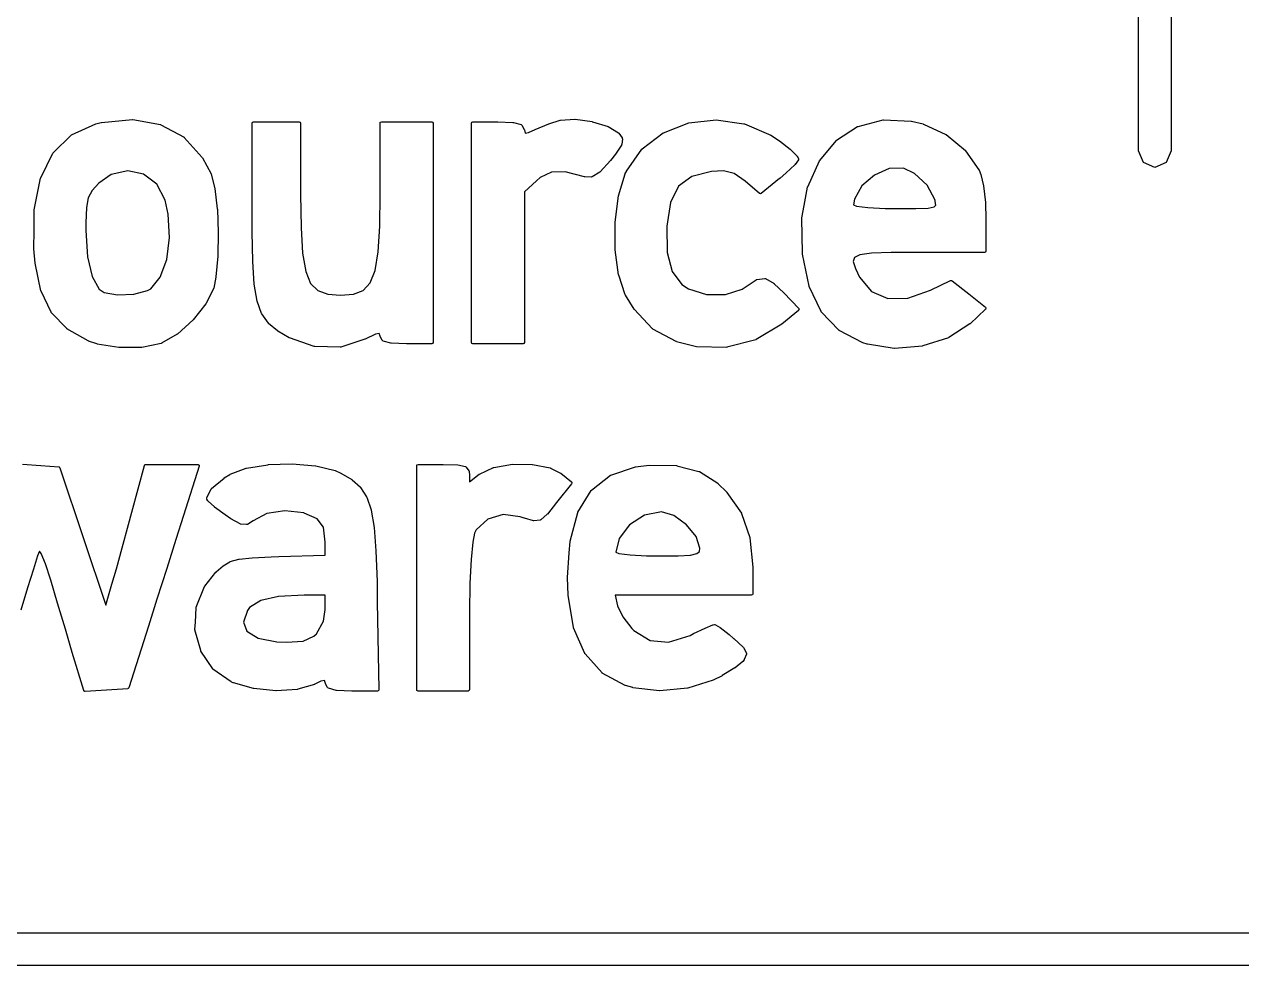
# Model space of a CAD drawing. Extents: x 10 to 287, y -200 to -10.
# Drawn here: x 117.835 to 122.287, y -66.26 to -62.817 of the extents above; entities that cross this region are included whole.
import ezdxf

# ---------------------------------------------------------------- set-up
doc = ezdxf.new("R2010")
doc.units = 0
doc.layers.add('BLACK', color=7, linetype='CONTINUOUS')

msp = doc.modelspace()

# ---------------------------------------------------------------- linework, layer by layer
at = {"layer": 'BLACK', "linetype": 'CONTINUOUS'}
for p, q in [((121.91, -63.28), (121.91, -58.08)), ((122.03, -58.08), (122.03, -63.28)), ((118.008, -63.2204), (118.097, -63.1809)), ((118.097, -63.1806), (118.116, -63.176)), ((118.097, -63.1809), (118.097, -63.1806)), ((118.097, -63.1809), (118.097, -63.1809)), ((118.116, -63.176), (118.117, -63.1761)), ((118.117, -63.1759), (118.231, -63.1651)), ((118.117, -63.1761), (118.117, -63.1759)), ((118.231, -63.1651), (118.231, -63.1653)), ((118.231, -63.1653), (118.232, -63.1652)), ((118.232, -63.1652), (118.333, -63.1834)), ((118.668, -63.1784), (118.669, -63.1749)), ((118.668, -63.492), (118.668, -63.1784)), ((118.669, -63.1749), (118.673, -63.1734)), ((118.673, -63.1734), (118.84, -63.1734)), ((118.84, -63.1734), (118.844, -63.1749)), ((118.844, -63.1749), (118.845, -63.1784)), ((118.845, -63.1784), (118.845, -63.4385)), ((119.136, -63.1784), (119.137, -63.1749)), ((119.136, -63.4385), (119.136, -63.1784)), ((119.137, -63.1749), (119.141, -63.1734)), ((119.141, -63.1734), (119.325, -63.1734)), ((119.325, -63.1734), (119.328, -63.1749)), ((119.328, -63.1749), (119.33, -63.1784)), ((119.33, -63.1784), (119.33, -63.9805)), ((119.47, -63.1784), (119.472, -63.1749)), ((119.47, -63.9805), (119.47, -63.1784)), ((119.472, -63.1749), (119.475, -63.1734)), ((119.475, -63.1734), (119.567, -63.1734)), ((119.567, -63.1734), (119.567, -63.1735)), ((119.567, -63.1735), (119.567, -63.1734)), ((119.567, -63.1734), (119.622, -63.1756)), ((119.622, -63.1756), (119.623, -63.1759)), ((119.623, -63.1759), (119.624, -63.1758)), ((119.624, -63.1758), (119.652, -63.1835)), ((119.703, -63.2017), (119.753, -63.1804)), ((119.753, -63.1804), (119.754, -63.1804)), ((119.754, -63.1802), (119.795, -63.1674)), ((119.754, -63.1804), (119.754, -63.1802)), ((119.795, -63.1675), (119.796, -63.1672)), ((119.795, -63.1674), (119.795, -63.1675)), ((119.796, -63.1672), (119.849, -63.1639)), ((119.849, -63.1639), (119.849, -63.1641)), ((119.849, -63.1641), (119.85, -63.164)), ((119.85, -63.164), (119.912, -63.1727)), ((119.912, -63.1727), (119.912, -63.1729)), ((119.912, -63.1729), (119.913, -63.1729)), ((119.913, -63.1729), (119.97, -63.1904)), ((120.173, -63.2131), (120.265, -63.1776)), ((120.265, -63.1776), (120.266, -63.1773)), ((120.265, -63.1776), (120.265, -63.1776)), ((120.266, -63.1773), (120.365, -63.1661)), ((120.365, -63.1661), (120.366, -63.1663)), ((120.366, -63.1663), (120.366, -63.1661)), ((120.366, -63.1661), (120.467, -63.1805)), ((120.467, -63.1805), (120.468, -63.1808)), ((120.468, -63.1808), (120.469, -63.1808)), ((120.469, -63.1808), (120.565, -63.2219)), ((120.885, -63.1901), (120.976, -63.166)), ((120.976, -63.1661), (120.977, -63.1658)), ((120.976, -63.166), (120.976, -63.1661)), ((120.977, -63.1658), (121.079, -63.1706)), ((121.079, -63.1706), (121.079, -63.1708)), ((121.079, -63.1708), (121.08, -63.1707)), ((121.08, -63.1707), (121.123, -63.1811)), ((117.94, -63.2864), (118.007, -63.2214)), ((118.007, -63.2214), (118.008, -63.2211)), ((118.008, -63.2211), (118.008, -63.2204)), ((118.333, -63.1834), (118.333, -63.1838)), ((118.333, -63.1838), (118.334, -63.1839)), ((118.334, -63.1839), (118.419, -63.2299)), ((119.652, -63.1835), (119.652, -63.1836)), ((119.652, -63.1836), (119.652, -63.1836)), ((119.652, -63.1836), (119.654, -63.1847)), ((119.654, -63.1847), (119.655, -63.1859)), ((119.655, -63.1859), (119.655, -63.1859)), ((119.655, -63.1859), (119.655, -63.186)), ((119.655, -63.186), (119.663, -63.2011)), ((119.663, -63.2011), (119.663, -63.2023)), ((119.663, -63.2023), (119.664, -63.2027)), ((119.664, -63.2027), (119.667, -63.2143)), ((119.667, -63.2143), (119.679, -63.2128)), ((119.679, -63.2128), (119.703, -63.2017)), ((119.703, -63.2017), (119.703, -63.2017)), ((119.703, -63.2017), (119.703, -63.2017)), ((119.97, -63.1904), (119.971, -63.1908)), ((119.971, -63.1908), (119.971, -63.1909)), ((119.971, -63.1909), (120.008, -63.2131)), ((120.008, -63.2131), (120.009, -63.214)), ((120.009, -63.214), (120.01, -63.2146)), ((120.01, -63.2146), (120.022, -63.2321)), ((120.095, -63.2724), (120.172, -63.2138)), ((120.172, -63.2138), (120.173, -63.2136)), ((120.173, -63.2136), (120.173, -63.2131)), ((120.565, -63.2219), (120.566, -63.2223)), ((120.566, -63.2223), (120.566, -63.2224)), ((120.566, -63.2224), (120.597, -63.2424)), ((120.806, -63.2409), (120.883, -63.1907)), ((120.883, -63.1907), (120.884, -63.1906)), ((120.884, -63.1906), (120.885, -63.1901)), ((121.123, -63.1811), (121.123, -63.1814)), ((121.123, -63.1814), (121.124, -63.1814)), ((121.124, -63.1814), (121.206, -63.2195)), ((121.206, -63.2195), (121.206, -63.22)), ((121.206, -63.22), (121.207, -63.2202)), ((121.207, -63.2202), (121.277, -63.2783)), ((118.419, -63.2299), (118.419, -63.2306)), ((118.419, -63.2306), (118.42, -63.231)), ((118.42, -63.231), (118.486, -63.3036)), ((120.019, -63.2585), (119.997, -63.2912)), ((120.02, -63.2565), (120.019, -63.2574)), ((120.019, -63.2574), (120.019, -63.2585)), ((120.023, -63.2357), (120.02, -63.2565)), ((120.022, -63.2321), (120.022, -63.2339)), ((120.022, -63.2339), (120.023, -63.2357)), ((120.597, -63.2424), (120.597, -63.2426)), ((120.597, -63.2426), (120.597, -63.2426)), ((120.597, -63.2426), (120.636, -63.2734)), ((120.744, -63.3155), (120.805, -63.2419)), ((120.805, -63.2419), (120.806, -63.2415)), ((120.806, -63.2415), (120.806, -63.2409)), ((117.895, -63.3781), (117.939, -63.2877)), ((117.939, -63.2877), (117.94, -63.2872)), ((117.94, -63.2872), (117.94, -63.2864)), ((118.486, -63.3036), (118.486, -63.3043)), ((118.486, -63.3043), (118.487, -63.3047)), ((118.487, -63.3047), (118.518, -63.3638)), ((119.997, -63.2915), (119.979, -63.3147)), ((119.997, -63.2912), (119.997, -63.2913)), ((119.997, -63.2913), (119.997, -63.2915)), ((120.037, -63.3541), (120.094, -63.2735)), ((120.094, -63.2735), (120.095, -63.2731)), ((120.095, -63.2731), (120.095, -63.2724)), ((120.636, -63.2734), (120.636, -63.2737)), ((120.636, -63.2737), (120.636, -63.2738)), ((120.636, -63.2738), (120.661, -63.298)), ((120.666, -63.3122), (120.654, -63.3297)), ((120.661, -63.298), (120.661, -63.2987)), ((120.661, -63.2987), (120.662, -63.2992)), ((120.662, -63.2992), (120.666, -63.307)), ((120.666, -63.307), (120.666, -63.3078)), ((120.666, -63.3078), (120.666, -63.3085)), ((120.666, -63.3085), (120.666, -63.3097)), ((120.666, -63.3097), (120.666, -63.3108)), ((120.666, -63.3108), (120.666, -63.3115)), ((120.666, -63.3115), (120.666, -63.3122)), ((121.277, -63.2783), (121.277, -63.2789)), ((121.277, -63.2789), (121.278, -63.2793)), ((121.278, -63.2793), (121.326, -63.349)), ((121.928, -63.3224), (121.91, -63.28)), ((122.03, -63.28), (122.012, -63.3224)), ((118.213, -63.3523), (118.153, -63.3655)), ((118.271, -63.3648), (118.213, -63.3523)), ((119.763, -63.3575), (119.722, -63.3773)), ((119.813, -63.3567), (119.763, -63.3575)), ((119.884, -63.3747), (119.813, -63.3567)), ((119.94, -63.3576), (119.912, -63.3752)), ((119.941, -63.3567), (119.94, -63.3571)), ((119.94, -63.3571), (119.94, -63.3576)), ((119.979, -63.3149), (119.941, -63.3567)), ((119.979, -63.3147), (119.979, -63.3147)), ((119.979, -63.3147), (119.979, -63.3149)), ((120.033, -63.363), (120.037, -63.3548)), ((120.037, -63.3545), (120.037, -63.3541)), ((120.037, -63.3548), (120.037, -63.3545)), ((120.348, -63.3552), (120.277, -63.373)), ((120.392, -63.3529), (120.348, -63.3552)), ((120.431, -63.3624), (120.392, -63.3529)), ((120.653, -63.3305), (120.622, -63.3602)), ((120.654, -63.3297), (120.653, -63.33)), ((120.653, -63.33), (120.653, -63.3305)), ((120.701, -63.4111), (120.743, -63.3167)), ((120.743, -63.3167), (120.744, -63.3162)), ((120.744, -63.3162), (120.744, -63.3155)), ((120.998, -63.3443), (120.944, -63.3681)), ((121.051, -63.3431), (120.998, -63.3443)), ((121.091, -63.362), (121.051, -63.3431)), ((121.326, -63.349), (121.327, -63.3495)), ((121.327, -63.3495), (121.327, -63.3499)), ((121.327, -63.3499), (121.334, -63.3655)), ((121.97, -63.34), (121.928, -63.3224)), ((122.012, -63.3224), (121.97, -63.34)), ((117.871, -63.495), (117.894, -63.3793)), ((117.894, -63.3793), (117.895, -63.3787)), ((117.895, -63.3787), (117.895, -63.3781)), ((118.107, -63.3981), (118.083, -63.4249)), ((118.153, -63.3655), (118.107, -63.3981)), ((118.319, -63.4013), (118.271, -63.3648)), ((118.35, -63.4601), (118.319, -63.4013)), ((118.518, -63.3638), (118.518, -63.3644)), ((118.518, -63.3644), (118.518, -63.3649)), ((118.518, -63.3649), (118.532, -63.4171)), ((119.708, -63.3889), (119.664, -63.4297)), ((119.722, -63.3773), (119.708, -63.3889)), ((119.885, -63.3748), (119.884, -63.3746)), ((119.884, -63.3746), (119.884, -63.3747)), ((119.909, -63.376), (119.885, -63.3748)), ((119.91, -63.3755), (119.909, -63.376)), ((119.912, -63.3752), (119.91, -63.3755)), ((120.008, -63.4438), (120.033, -63.3637)), ((120.033, -63.3634), (120.033, -63.363)), ((120.033, -63.3637), (120.033, -63.3634)), ((120.277, -63.373), (120.228, -63.4092)), ((120.471, -63.3906), (120.431, -63.3624)), ((120.524, -63.4352), (120.471, -63.3906)), ((120.597, -63.3812), (120.53, -63.4352)), ((120.598, -63.3811), (120.597, -63.3811)), ((120.597, -63.3811), (120.597, -63.3812)), ((120.622, -63.3604), (120.598, -63.3811)), ((120.622, -63.3602), (120.622, -63.3602)), ((120.622, -63.3602), (120.622, -63.3604)), ((120.944, -63.3681), (120.898, -63.4078)), ((121.137, -63.4057), (121.091, -63.362)), ((121.334, -63.3655), (121.334, -63.366)), ((121.334, -63.366), (121.334, -63.3664)), ((121.334, -63.3664), (121.343, -63.4074)), ((118.083, -63.4249), (118.069, -63.451)), ((118.532, -63.4171), (118.532, -63.4174)), ((118.532, -63.4174), (118.532, -63.4177)), ((118.532, -63.4177), (118.54, -63.4921)), ((118.845, -63.4385), (118.847, -63.5609)), ((119.135, -63.5554), (119.136, -63.4385)), ((119.664, -63.4297), (119.664, -63.9805)), ((119.996, -63.5403), (120.008, -63.4446)), ((120.008, -63.4442), (120.008, -63.4438)), ((120.008, -63.4446), (120.008, -63.4442)), ((120.228, -63.4092), (120.199, -63.4681)), ((120.525, -63.4356), (120.524, -63.4352)), ((120.527, -63.4363), (120.525, -63.4356)), ((120.529, -63.4356), (120.527, -63.4363)), ((120.527, -63.4363), (120.527, -63.4362)), ((120.527, -63.4362), (120.527, -63.4363)), ((120.53, -63.4352), (120.529, -63.4356)), ((120.687, -63.4791), (120.7, -63.4122)), ((120.7, -63.4117), (120.701, -63.4111)), ((120.7, -63.4122), (120.7, -63.4117)), ((120.898, -63.4078), (120.871, -63.4558)), ((121.166, -63.4602), (121.137, -63.4057)), ((121.343, -63.4074), (121.343, -63.4077)), ((121.343, -63.4077), (121.343, -63.408)), ((121.343, -63.408), (121.35, -63.4686)), ((118.062, -63.4867), (118.06, -63.5429)), ((118.069, -63.451), (118.062, -63.4867)), ((118.361, -63.5112), (118.35, -63.4601)), ((118.54, -63.4921), (118.54, -63.4923)), ((118.54, -63.4923), (118.541, -63.4925)), ((118.541, -63.4925), (118.544, -63.5782)), ((118.668, -63.5757), (118.668, -63.492)), ((118.668, -63.492), (118.668, -63.492)), ((118.668, -63.492), (118.668, -63.492)), ((120.199, -63.4681), (120.185, -63.5545)), ((120.679, -63.5247), (120.687, -63.4791)), ((120.871, -63.4558), (120.868, -63.477)), ((120.868, -63.477), (120.879, -63.4821)), ((120.879, -63.4821), (120.92, -63.4874)), ((120.92, -63.4874), (120.983, -63.4905)), ((120.983, -63.4905), (121.022, -63.4909)), ((121.022, -63.4909), (121.096, -63.4906)), ((121.096, -63.4906), (121.141, -63.4888)), ((121.141, -63.4888), (121.163, -63.4843)), ((121.163, -63.4843), (121.169, -63.478)), ((121.167, -63.4653), (121.166, -63.4602)), ((121.169, -63.478), (121.167, -63.4653)), ((121.35, -63.4686), (121.349, -63.4688)), ((121.349, -63.4688), (121.35, -63.469)), ((121.35, -63.469), (121.352, -63.5303)), ((117.871, -63.4955), (117.871, -63.495)), ((117.871, -63.4959), (117.871, -63.4955)), ((117.871, -63.5706), (117.871, -63.4959)), ((118.366, -63.597), (118.361, -63.5112)), ((120.679, -63.5252), (120.679, -63.5247)), ((120.679, -63.5257), (120.679, -63.5252)), ((120.681, -63.6536), (120.679, -63.5257)), ((121.352, -63.5303), (121.352, -63.5303)), ((121.352, -63.5303), (121.352, -63.5304)), ((121.352, -63.5304), (121.352, -63.6463)), ((117.87, -63.6371), (117.871, -63.5706)), ((118.06, -63.5429), (118.06, -63.5705)), ((118.06, -63.5705), (118.066, -63.6669)), ((118.544, -63.5785), (118.543, -63.6647)), ((118.544, -63.5782), (118.544, -63.5784)), ((118.544, -63.5784), (118.544, -63.5785)), ((118.668, -63.5758), (118.668, -63.5757)), ((118.671, -63.684), (118.668, -63.5758)), ((118.668, -63.5758), (118.668, -63.5758)), ((118.847, -63.5609), (118.852, -63.6536)), ((119.129, -63.6495), (119.135, -63.5554)), ((119.996, -63.5406), (119.996, -63.5403)), ((119.996, -63.541), (119.996, -63.5406)), ((119.996, -63.6406), (119.996, -63.541)), ((120.185, -63.5545), (120.186, -63.6513)), ((118.356, -63.6769), (118.366, -63.597)), ((117.87, -63.6373), (117.87, -63.6371)), ((117.87, -63.6376), (117.87, -63.6373)), ((117.875, -63.6904), (117.87, -63.6376)), ((118.066, -63.6669), (118.083, -63.7396)), ((118.543, -63.665), (118.536, -63.7406)), ((118.543, -63.6647), (118.543, -63.6648)), ((118.543, -63.6648), (118.543, -63.665)), ((118.852, -63.6536), (118.864, -63.7203)), ((119.118, -63.7174), (119.129, -63.6495)), ((119.996, -63.6409), (119.996, -63.6406)), ((119.996, -63.6412), (119.996, -63.6409)), ((120.008, -63.7332), (119.996, -63.6412)), ((120.186, -63.6513), (120.204, -63.7215)), ((120.681, -63.6538), (120.681, -63.6536)), ((120.681, -63.6541), (120.681, -63.6538)), ((120.681, -63.6566), (120.681, -63.6541)), ((120.681, -63.6568), (120.681, -63.6566)), ((120.681, -63.657), (120.681, -63.6568)), ((120.705, -63.7744), (120.681, -63.657)), ((120.871, -63.6698), (120.866, -63.6847)), ((120.891, -63.6598), (120.871, -63.6698)), ((120.934, -63.654), (120.891, -63.6598)), ((121.005, -63.6517), (120.934, -63.654)), ((121.104, -63.6513), (121.005, -63.6517)), ((121.347, -63.6513), (121.104, -63.6513)), ((121.35, -63.6499), (121.347, -63.6513)), ((121.352, -63.6463), (121.35, -63.6499)), ((117.875, -63.6907), (117.875, -63.6904)), ((117.875, -63.691), (117.875, -63.6907)), ((117.895, -63.792), (117.875, -63.691)), ((118.332, -63.7419), (118.356, -63.6769)), ((118.671, -63.6842), (118.671, -63.684)), ((118.671, -63.6843), (118.671, -63.6842)), ((118.676, -63.7668), (118.671, -63.6843)), ((120.866, -63.6847), (120.875, -63.7102)), ((120.875, -63.7102), (120.89, -63.7414)), ((118.083, -63.7396), (118.109, -63.7852)), ((118.298, -63.7839), (118.332, -63.7419)), ((118.536, -63.7412), (118.528, -63.7816)), ((118.536, -63.7406), (118.536, -63.7409)), ((118.536, -63.7409), (118.536, -63.7412)), ((118.864, -63.7203), (118.882, -63.7645)), ((119.1, -63.7627), (119.118, -63.7174)), ((120.009, -63.7336), (120.008, -63.7332)), ((120.009, -63.7341), (120.009, -63.7336)), ((120.033, -63.8067), (120.009, -63.7341)), ((120.204, -63.7215), (120.24, -63.7689)), ((120.475, -63.7759), (120.512, -63.7509)), ((120.512, -63.7509), (120.513, -63.7507)), ((120.513, -63.7507), (120.514, -63.7501)), ((120.514, -63.7501), (120.543, -63.746)), ((120.543, -63.746), (120.545, -63.7464)), ((120.545, -63.7464), (120.546, -63.7467)), ((120.546, -63.7467), (120.577, -63.7652)), ((120.89, -63.7414), (120.933, -63.7935)), ((121.15, -63.7897), (121.223, -63.7541)), ((121.223, -63.7541), (121.224, -63.7541)), ((121.224, -63.7541), (121.225, -63.7536)), ((121.225, -63.7536), (121.226, -63.754)), ((121.226, -63.754), (121.227, -63.7539)), ((121.227, -63.7539), (121.228, -63.7545)), ((121.228, -63.7545), (121.229, -63.7547)), ((121.229, -63.7547), (121.29, -63.803)), ((117.896, -63.7925), (117.895, -63.792)), ((117.896, -63.7931), (117.896, -63.7925)), ((117.933, -63.8702), (117.896, -63.7931)), ((118.109, -63.7852), (118.127, -63.7975)), ((118.127, -63.7975), (118.176, -63.8066)), ((118.176, -63.8066), (118.235, -63.8039)), ((118.235, -63.8039), (118.286, -63.7906)), ((118.286, -63.7906), (118.298, -63.7839)), ((118.527, -63.7828), (118.5, -63.8381)), ((118.528, -63.7816), (118.527, -63.7821)), ((118.527, -63.7821), (118.527, -63.7828)), ((118.676, -63.7671), (118.676, -63.7668)), ((118.676, -63.7673), (118.676, -63.7671)), ((118.687, -63.8289), (118.676, -63.7673)), ((118.882, -63.7645), (118.908, -63.7908)), ((118.908, -63.7908), (118.945, -63.8039)), ((118.945, -63.8039), (118.991, -63.8073)), ((118.991, -63.8073), (119.039, -63.8035)), ((119.039, -63.8035), (119.074, -63.7898)), ((119.074, -63.7898), (119.1, -63.7627)), ((120.24, -63.7689), (120.264, -63.7846)), ((120.264, -63.7846), (120.33, -63.8047)), ((120.4, -63.8048), (120.461, -63.7852)), ((120.461, -63.7852), (120.475, -63.7759)), ((120.577, -63.7652), (120.578, -63.7657)), ((120.578, -63.7657), (120.578, -63.7659)), ((120.578, -63.7659), (120.613, -63.7993)), ((120.613, -63.7993), (120.613, -63.7994)), ((120.613, -63.7994), (120.613, -63.7994)), ((120.613, -63.7994), (120.668, -63.8557)), ((120.706, -63.7749), (120.705, -63.7744)), ((120.706, -63.7756), (120.706, -63.7749)), ((120.749, -63.8668), (120.706, -63.7756)), ((120.933, -63.7935), (120.993, -63.8192)), ((121.066, -63.8184), (121.15, -63.7897)), ((121.29, -63.803), (121.351, -63.8513)), ((118.499, -63.839), (118.452, -63.8977)), ((118.5, -63.8384), (118.499, -63.839)), ((118.5, -63.8381), (118.5, -63.8384)), ((118.687, -63.8293), (118.687, -63.8289)), ((118.687, -63.8298), (118.687, -63.8293)), ((118.703, -63.8751), (118.687, -63.8298)), ((120.034, -63.8071), (120.033, -63.8067)), ((120.034, -63.8077), (120.034, -63.8071)), ((120.065, -63.8582), (120.034, -63.8077)), ((120.33, -63.8047), (120.4, -63.8048)), ((120.993, -63.8192), (121.066, -63.8184)), ((117.933, -63.8707), (117.933, -63.8702)), ((117.934, -63.8715), (117.933, -63.8707)), ((117.99, -63.9297), (117.934, -63.8715)), ((118.704, -63.8756), (118.703, -63.8751)), ((118.704, -63.8763), (118.704, -63.8756)), ((118.728, -63.9101), (118.704, -63.8763)), ((120.065, -63.8586), (120.065, -63.8582)), ((120.065, -63.8591), (120.065, -63.8586)), ((120.133, -63.9307), (120.065, -63.8591)), ((120.667, -63.8631), (120.606, -63.913)), ((120.668, -63.8612), (120.667, -63.8628)), ((120.667, -63.8628), (120.667, -63.8629)), ((120.667, -63.8629), (120.667, -63.8631)), ((120.668, -63.8557), (120.668, -63.8559)), ((120.668, -63.8559), (120.668, -63.856)), ((120.668, -63.856), (120.668, -63.8577)), ((120.668, -63.8577), (120.669, -63.8593)), ((120.669, -63.8597), (120.668, -63.8612)), ((120.669, -63.8593), (120.669, -63.8595)), ((120.669, -63.8595), (120.669, -63.8597)), ((120.75, -63.8673), (120.749, -63.8668)), ((120.75, -63.8681), (120.75, -63.8673)), ((120.814, -63.9352), (120.75, -63.8681)), ((121.351, -63.8589), (121.294, -63.912)), ((121.351, -63.8513), (121.351, -63.8516)), ((121.351, -63.8516), (121.351, -63.8518)), ((121.351, -63.8518), (121.352, -63.8533)), ((121.352, -63.8583), (121.351, -63.8585)), ((121.351, -63.8585), (121.351, -63.8589)), ((121.352, -63.8533), (121.353, -63.8546)), ((121.353, -63.8554), (121.352, -63.8568)), ((121.352, -63.8568), (121.352, -63.8583)), ((121.353, -63.8546), (121.353, -63.855)), ((121.353, -63.855), (121.353, -63.8554)), ((117.99, -63.93), (117.99, -63.9297)), ((117.991, -63.9305), (117.99, -63.93)), ((118.069, -63.975), (117.991, -63.9305)), ((118.452, -63.8982), (118.395, -63.9496)), ((118.452, -63.8977), (118.452, -63.8979)), ((118.452, -63.8979), (118.452, -63.8982)), ((118.728, -63.9105), (118.728, -63.9101)), ((118.728, -63.9111), (118.728, -63.9105)), ((118.761, -63.9381), (118.728, -63.9111)), ((120.134, -63.9311), (120.133, -63.9307)), ((120.134, -63.9317), (120.134, -63.9311)), ((120.219, -63.9773), (120.134, -63.9317)), ((120.606, -63.9134), (120.512, -63.9698)), ((120.606, -63.913), (120.606, -63.9131)), ((120.606, -63.9131), (120.606, -63.9134)), ((120.815, -63.9356), (120.814, -63.9352)), ((120.815, -63.9362), (120.815, -63.9356)), ((120.902, -63.9813), (120.815, -63.9362)), ((121.293, -63.9125), (121.216, -63.9626)), ((121.294, -63.912), (121.293, -63.9121)), ((121.293, -63.9121), (121.293, -63.9125)), ((118.07, -63.975), (118.069, -63.975)), ((118.07, -63.9753), (118.07, -63.975)), ((118.1, -63.9859), (118.07, -63.9753)), ((118.394, -63.9502), (118.337, -63.9833)), ((118.395, -63.9496), (118.394, -63.9497)), ((118.394, -63.9497), (118.394, -63.9502)), ((118.761, -63.9382), (118.761, -63.9381)), ((118.762, -63.9386), (118.761, -63.9382)), ((118.804, -63.9635), (118.762, -63.9386)), ((118.805, -63.9636), (118.804, -63.9635)), ((118.805, -63.9639), (118.805, -63.9636)), ((118.895, -63.9955), (118.805, -63.9639)), ((119.08, -63.9685), (118.992, -63.9976)), ((119.081, -63.9683), (119.08, -63.9683)), ((119.08, -63.9683), (119.08, -63.9685)), ((119.119, -63.9497), (119.081, -63.9683)), ((119.133, -63.9476), (119.119, -63.9497)), ((119.136, -63.9571), (119.133, -63.9476)), ((119.136, -63.9574), (119.136, -63.9571)), ((119.137, -63.9578), (119.136, -63.9574)), ((119.144, -63.9727), (119.137, -63.9578)), ((119.145, -63.9728), (119.144, -63.9727)), ((119.145, -63.9729), (119.145, -63.9728)), ((119.146, -63.974), (119.145, -63.9729)), ((119.147, -63.9752), (119.146, -63.974)), ((119.148, -63.9752), (119.147, -63.9752)), ((119.176, -63.9831), (119.148, -63.9752)), ((119.148, -63.9752), (119.148, -63.9752)), ((119.33, -63.9805), (119.328, -63.9841)), ((119.472, -63.9841), (119.47, -63.9805)), ((119.664, -63.9805), (119.662, -63.9841)), ((120.22, -63.9773), (120.219, -63.9773)), ((120.22, -63.9777), (120.22, -63.9773)), ((120.293, -63.9961), (120.22, -63.9777)), ((120.511, -63.9703), (120.405, -63.9981)), ((120.512, -63.9699), (120.511, -63.9703)), ((120.512, -63.9698), (120.512, -63.9699)), ((120.902, -63.9816), (120.902, -63.9813)), ((120.902, -63.9813), (120.902, -63.9813)), ((120.918, -63.9867), (120.902, -63.9816)), ((121.215, -63.9632), (121.121, -63.9934)), ((121.216, -63.9628), (121.215, -63.9632)), ((121.216, -63.9626), (121.216, -63.9628)), ((118.101, -63.9859), (118.1, -63.9859)), ((118.101, -63.9861), (118.101, -63.9859)), ((118.18, -63.9993), (118.101, -63.9861)), ((118.181, -63.9994), (118.18, -63.9992)), ((118.18, -63.9992), (118.18, -63.9993)), ((118.264, -63.999), (118.181, -63.9994)), ((118.265, -63.9989), (118.264, -63.9988)), ((118.264, -63.9988), (118.264, -63.999)), ((118.335, -63.9844), (118.265, -63.9989)), ((118.337, -63.9837), (118.335, -63.9842)), ((118.335, -63.9842), (118.335, -63.9842)), ((118.335, -63.9842), (118.335, -63.9844)), ((118.337, -63.9833), (118.337, -63.9834)), ((118.337, -63.9834), (118.337, -63.9837)), ((118.896, -63.9955), (118.895, -63.9955)), ((118.897, -63.9958), (118.896, -63.9955)), ((118.99, -63.9979), (118.897, -63.9958)), ((118.991, -63.9976), (118.99, -63.9979)), ((118.992, -63.9976), (118.991, -63.9976)), ((119.177, -63.983), (119.176, -63.9831)), ((119.177, -63.9833), (119.177, -63.983)), ((119.233, -63.9855), (119.177, -63.9833)), ((119.325, -63.9855), (119.233, -63.9855)), ((119.233, -63.9855), (119.233, -63.9855)), ((119.233, -63.9855), (119.233, -63.9855)), ((119.328, -63.9841), (119.325, -63.9855)), ((119.475, -63.9855), (119.472, -63.9841)), ((119.659, -63.9855), (119.475, -63.9855)), ((119.662, -63.9841), (119.659, -63.9855)), ((120.294, -63.9963), (120.293, -63.996)), ((120.293, -63.996), (120.293, -63.9961)), ((120.404, -63.9983), (120.294, -63.9963)), ((120.405, -63.998), (120.404, -63.9983)), ((120.405, -63.9981), (120.405, -63.998)), ((120.919, -63.9867), (120.918, -63.9867)), ((120.919, -63.9869), (120.919, -63.9867)), ((121.017, -64.0021), (120.919, -63.9869)), ((121.018, -64.0019), (121.017, -64.0021)), ((121.12, -63.9937), (121.018, -64.0021)), ((121.018, -64.0021), (121.018, -64.0019)), ((121.121, -63.9934), (121.12, -63.9934)), ((121.12, -63.9934), (121.12, -63.9937)), ((117.828, -64.4252), (117.895, -64.4301)), ((118.276, -64.4279), (118.277, -64.4274)), ((118.277, -64.4274), (118.278, -64.4272)), ((118.278, -64.4272), (118.279, -64.4267)), ((118.279, -64.4267), (118.469, -64.4267)), ((118.469, -64.4267), (118.47, -64.427)), ((118.47, -64.427), (118.471, -64.4269)), ((118.471, -64.4269), (118.472, -64.4277)), ((118.647, -64.4401), (118.726, -64.4275)), ((118.726, -64.4275), (118.727, -64.4276)), ((118.727, -64.4274), (118.815, -64.4246)), ((118.727, -64.4276), (118.727, -64.4274)), ((118.815, -64.4247), (118.815, -64.4246)), ((118.815, -64.4246), (118.9, -64.4317)), ((118.815, -64.4246), (118.815, -64.4247)), ((119.271, -64.4282), (119.275, -64.4267)), ((119.275, -64.4267), (119.367, -64.4267)), ((119.367, -64.4267), (119.367, -64.4267)), ((119.367, -64.4267), (119.367, -64.4267)), ((119.367, -64.4267), (119.42, -64.4281)), ((119.552, -64.4378), (119.62, -64.4261)), ((119.62, -64.4262), (119.621, -64.426)), ((119.62, -64.4261), (119.62, -64.4262)), ((119.621, -64.426), (119.693, -64.4264)), ((119.693, -64.4264), (119.694, -64.4266)), ((119.694, -64.4266), (119.694, -64.4265)), ((119.694, -64.4265), (119.758, -64.4392)), ((117.895, -64.4301), (117.961, -64.4351)), ((117.961, -64.4351), (117.961, -64.4355)), ((117.961, -64.4355), (117.962, -64.4356)), ((117.962, -64.4356), (117.963, -64.4364)), ((117.963, -64.4364), (117.964, -64.4368)), ((117.964, -64.4368), (117.964, -64.4377)), ((117.964, -64.4377), (117.965, -64.4385)), ((117.965, -64.4385), (118.051, -64.6975)), ((118.228, -64.6017), (118.275, -64.4304)), ((118.275, -64.4294), (118.276, -64.4282)), ((118.275, -64.4304), (118.275, -64.4294)), ((118.276, -64.4282), (118.276, -64.4279)), ((118.474, -64.4332), (118.417, -64.6129)), ((118.472, -64.4277), (118.473, -64.4282)), ((118.473, -64.4282), (118.473, -64.4289)), ((118.473, -64.4289), (118.474, -64.4294)), ((118.474, -64.4294), (118.474, -64.4306)), ((118.474, -64.4306), (118.474, -64.4317)), ((118.474, -64.4317), (118.474, -64.4324)), ((118.474, -64.4324), (118.474, -64.4332)), ((118.566, -64.476), (118.587, -64.4631)), ((118.587, -64.463), (118.588, -64.4626)), ((118.587, -64.4631), (118.587, -64.463)), ((118.588, -64.4626), (118.646, -64.4404)), ((118.646, -64.4404), (118.647, -64.4404)), ((118.647, -64.4404), (118.647, -64.4401)), ((118.9, -64.4317), (118.901, -64.4319)), ((118.901, -64.4319), (118.901, -64.4318)), ((118.901, -64.4318), (118.972, -64.4489)), ((118.972, -64.4489), (118.972, -64.4492)), ((118.972, -64.4492), (118.972, -64.4492)), ((118.972, -64.4492), (118.993, -64.4583)), ((118.993, -64.4583), (118.993, -64.4585)), ((118.993, -64.4585), (118.993, -64.4586)), ((118.993, -64.4586), (119.033, -64.4823)), ((119.27, -64.4317), (119.271, -64.4282)), ((119.27, -65.2505), (119.27, -64.4317)), ((119.42, -64.4281), (119.42, -64.4283)), ((119.42, -64.4283), (119.421, -64.4282)), ((119.421, -64.4282), (119.448, -64.4344)), ((119.448, -64.4344), (119.45, -64.4354)), ((119.45, -64.4354), (119.451, -64.4363)), ((119.451, -64.4363), (119.461, -64.4502)), ((119.461, -64.4502), (119.462, -64.4516)), ((119.462, -64.4516), (119.462, -64.4528)), ((119.462, -64.4528), (119.463, -64.4659)), ((119.463, -64.4907), (119.499, -64.4624)), ((119.463, -64.4659), (119.463, -64.4661)), ((119.463, -64.4661), (119.463, -64.4663)), ((119.463, -64.4663), (119.463, -64.4907)), ((119.499, -64.4624), (119.5, -64.4623)), ((119.5, -64.4618), (119.551, -64.4382)), ((119.5, -64.4623), (119.5, -64.4618)), ((119.551, -64.4382), (119.552, -64.4382)), ((119.552, -64.4382), (119.552, -64.4378)), ((119.758, -64.4392), (119.759, -64.4396)), ((119.759, -64.4396), (119.76, -64.4397)), ((119.76, -64.4397), (119.796, -64.4584)), ((119.796, -64.4584), (119.797, -64.4588)), ((119.797, -64.4588), (119.797, -64.459)), ((119.797, -64.459), (119.836, -64.4901)), ((119.91, -64.5202), (119.979, -64.4661)), ((119.979, -64.4659), (119.98, -64.4653)), ((119.979, -64.4661), (119.979, -64.4659)), ((119.98, -64.4653), (120.07, -64.4356)), ((120.07, -64.4356), (120.071, -64.4356)), ((120.071, -64.4354), (120.12, -64.4297)), ((120.071, -64.4356), (120.071, -64.4354)), ((120.12, -64.4297), (120.12, -64.4296)), ((120.12, -64.4296), (120.221, -64.4311)), ((120.12, -64.4297), (120.12, -64.4297)), ((120.221, -64.4311), (120.222, -64.4313)), ((120.222, -64.4313), (120.222, -64.4312)), ((120.222, -64.4312), (120.302, -64.452)), ((120.302, -64.452), (120.303, -64.4525)), ((120.303, -64.4525), (120.304, -64.4526)), ((120.304, -64.4526), (120.371, -64.4955)), ((118.502, -64.5484), (118.518, -64.5163)), ((118.518, -64.5156), (118.519, -64.5146)), ((118.518, -64.5163), (118.518, -64.5156)), ((118.519, -64.5146), (118.566, -64.4763)), ((118.566, -64.4763), (118.566, -64.476)), ((118.566, -64.4763), (118.566, -64.4763)), ((119.033, -64.4823), (119.033, -64.4827)), ((119.033, -64.4827), (119.034, -64.4828)), ((119.034, -64.4828), (119.064, -64.5096)), ((119.064, -64.5096), (119.064, -64.5102)), ((119.064, -64.5102), (119.065, -64.5106)), ((119.065, -64.5106), (119.087, -64.545)), ((119.836, -64.4971), (119.782, -64.5662)), ((119.836, -64.4901), (119.837, -64.4918)), ((119.837, -64.4953), (119.836, -64.4971)), ((119.837, -64.4918), (119.837, -64.4934)), ((119.837, -64.4934), (119.837, -64.4935)), ((119.837, -64.4935), (119.837, -64.4935)), ((119.837, -64.4935), (119.837, -64.4953)), ((120.371, -64.4955), (120.371, -64.4959)), ((120.371, -64.4959), (120.371, -64.4961)), ((120.371, -64.4961), (120.404, -64.5282)), ((118.501, -64.5495), (118.502, -64.549)), ((118.502, -64.5508), (118.501, -64.5495)), ((118.501, -64.5522), (118.502, -64.5508)), ((118.502, -64.5526), (118.501, -64.5522)), ((118.502, -64.549), (118.502, -64.5484)), ((118.502, -64.5532), (118.502, -64.5526)), ((118.506, -64.5594), (118.502, -64.5532)), ((118.506, -64.5599), (118.506, -64.5594)), ((118.507, -64.5605), (118.506, -64.5599)), ((118.531, -64.5821), (118.507, -64.5605)), ((119.087, -64.545), (119.087, -64.5456)), ((119.087, -64.5456), (119.088, -64.5461)), ((119.088, -64.5461), (119.104, -64.5928)), ((119.86, -64.6009), (119.908, -64.5216)), ((119.908, -64.5216), (119.909, -64.521)), ((119.909, -64.521), (119.91, -64.5202)), ((120.404, -64.5282), (120.404, -64.5286)), ((120.404, -64.5286), (120.404, -64.5289)), ((120.404, -64.5289), (120.458, -64.6045)), ((118.216, -64.6469), (118.228, -64.6017)), ((118.228, -64.6017), (118.228, -64.6017)), ((118.531, -64.5822), (118.531, -64.5821)), ((118.531, -64.5824), (118.531, -64.5822)), ((118.57, -64.6113), (118.531, -64.5824)), ((118.788, -64.5959), (118.722, -64.6066)), ((118.857, -64.6042), (118.788, -64.5959)), ((118.858, -64.6043), (118.857, -64.6042)), ((118.906, -64.6251), (118.858, -64.6043)), ((119.104, -64.5928), (119.103, -64.5932)), ((119.103, -64.5932), (119.104, -64.5935)), ((119.104, -64.5935), (119.114, -64.6571)), ((119.782, -64.5663), (119.748, -64.6081)), ((119.782, -64.5662), (119.782, -64.5662)), ((119.782, -64.5662), (119.782, -64.5663)), ((119.831, -64.7076), (119.86, -64.6022)), ((119.86, -64.6016), (119.86, -64.6009)), ((119.86, -64.6022), (119.86, -64.6016)), ((120.165, -64.6004), (120.103, -64.6124)), ((120.211, -64.6138), (120.165, -64.6004)), ((120.458, -64.6045), (120.458, -64.6052)), ((120.458, -64.6052), (120.458, -64.6058)), ((118.193, -64.7313), (118.216, -64.6469)), ((118.216, -64.6469), (118.216, -64.6469)), ((118.417, -64.6129), (118.389, -64.7012)), ((118.417, -64.6129), (118.417, -64.6129)), ((118.57, -64.6114), (118.57, -64.6113)), ((118.57, -64.6113), (118.57, -64.6113)), ((118.59, -64.625), (118.57, -64.6114)), ((118.59, -64.6252), (118.59, -64.625)), ((118.59, -64.625), (118.59, -64.625)), ((118.624, -64.6443), (118.59, -64.6252)), ((118.625, -64.6445), (118.624, -64.6443)), ((118.626, -64.645), (118.625, -64.6445)), ((118.648, -64.6468), (118.626, -64.645)), ((118.65, -64.6463), (118.648, -64.6468)), ((118.651, -64.646), (118.65, -64.6463)), ((118.672, -64.6329), (118.651, -64.646)), ((118.722, -64.6066), (118.672, -64.6329)), ((118.929, -64.6565), (118.906, -64.6251)), ((119.53, -64.6268), (119.488, -64.6661)), ((119.586, -64.6095), (119.53, -64.6268)), ((119.648, -64.6177), (119.586, -64.6095)), ((119.663, -64.6232), (119.648, -64.6177)), ((119.664, -64.6233), (119.663, -64.6232)), ((119.663, -64.6232), (119.663, -64.6232)), ((119.697, -64.6333), (119.664, -64.6233)), ((119.698, -64.6332), (119.697, -64.6333)), ((119.699, -64.6335), (119.698, -64.6332)), ((119.722, -64.6304), (119.699, -64.6335)), ((119.723, -64.6296), (119.722, -64.6304)), ((119.724, -64.6291), (119.723, -64.6296)), ((119.747, -64.6087), (119.724, -64.6291)), ((119.748, -64.6081), (119.747, -64.6083)), ((119.747, -64.6083), (119.747, -64.6087)), ((120.049, -64.6472), (120.011, -64.6972)), ((120.103, -64.6124), (120.049, -64.6472)), ((120.257, -64.647), (120.211, -64.6138)), ((120.292, -64.6902), (120.257, -64.647)), ((120.458, -64.6058), (120.489, -64.6936)), ((118.935, -64.7104), (118.929, -64.6565)), ((119.114, -64.6571), (119.114, -64.6574)), ((119.114, -64.6574), (119.114, -64.6576)), ((119.114, -64.6576), (119.121, -64.7427)), ((119.482, -64.6777), (119.475, -64.711)), ((119.488, -64.6661), (119.482, -64.6777)), ((120.306, -64.7332), (120.292, -64.6902)), ((120.489, -64.6936), (120.489, -64.6942)), ((120.489, -64.6942), (120.489, -64.6947)), ((120.489, -64.6947), (120.499, -64.8027)), ((118.051, -64.6975), (118.051, -64.6975)), ((118.051, -64.6975), (118.133, -64.9414)), ((118.172, -64.808), (118.193, -64.7313)), ((118.389, -64.7012), (118.356, -64.8078)), ((118.389, -64.7012), (118.389, -64.7012)), ((118.389, -64.7012), (118.389, -64.7012)), ((118.935, -64.758), (118.935, -64.7104)), ((119.475, -64.711), (119.469, -64.7738)), ((119.828, -64.7499), (119.831, -64.7085)), ((119.831, -64.7081), (119.831, -64.7076)), ((119.831, -64.7085), (119.831, -64.7081)), ((120.011, -64.6972), (119.999, -64.7474)), ((120.304, -64.7449), (120.306, -64.7332)), ((117.883, -64.7608), (117.868, -64.8095)), ((117.89, -64.7435), (117.883, -64.7608)), ((117.896, -64.752), (117.89, -64.7435)), ((117.912, -64.79), (117.896, -64.752)), ((118.562, -64.7971), (118.587, -64.7825)), ((118.587, -64.7825), (118.588, -64.7824)), ((118.588, -64.782), (118.62, -64.7731)), ((118.588, -64.7824), (118.588, -64.782)), ((118.62, -64.7731), (118.621, -64.7729)), ((118.62, -64.7731), (118.62, -64.7731)), ((118.621, -64.7729), (118.668, -64.7678)), ((118.668, -64.7678), (118.738, -64.7645)), ((118.668, -64.7678), (118.668, -64.7679)), ((118.668, -64.7679), (118.668, -64.7678)), ((118.738, -64.7645), (118.766, -64.7636)), ((118.738, -64.7645), (118.738, -64.7645)), ((118.738, -64.7645), (118.738, -64.7645)), ((118.766, -64.7636), (118.935, -64.758)), ((118.766, -64.7636), (118.766, -64.7636)), ((118.766, -64.7636), (118.766, -64.7636)), ((119.121, -64.7427), (119.121, -64.7428)), ((119.121, -64.7428), (119.121, -64.7429)), ((119.121, -64.7429), (119.125, -64.8543)), ((119.469, -64.7738), (119.465, -64.8612)), ((119.822, -64.8408), (119.828, -64.7499)), ((119.828, -64.7499), (119.828, -64.7499)), ((119.999, -64.7474), (120.01, -64.7521)), ((120.01, -64.7521), (120.051, -64.7573)), ((120.051, -64.7573), (120.111, -64.7604)), ((120.111, -64.7604), (120.152, -64.7609)), ((120.152, -64.7609), (120.226, -64.7604)), ((120.226, -64.7604), (120.272, -64.758)), ((120.272, -64.758), (120.295, -64.7528)), ((120.295, -64.7528), (120.304, -64.7449)), ((117.868, -64.8095), (117.847, -64.8779)), ((117.931, -64.8465), (117.912, -64.79)), ((118.155, -64.8648), (118.172, -64.808)), ((118.356, -64.8078), (118.32, -64.919)), ((118.356, -64.8078), (118.356, -64.8078)), ((118.495, -64.8719), (118.536, -64.8205)), ((118.536, -64.8205), (118.537, -64.8203)), ((118.537, -64.8199), (118.562, -64.7977)), ((118.537, -64.8203), (118.537, -64.8199)), ((118.562, -64.7975), (118.562, -64.7971)), ((118.562, -64.7977), (118.562, -64.7975)), ((120.499, -64.8027), (120.499, -64.8029)), ((120.499, -64.8029), (120.499, -64.8031)), ((120.499, -64.8031), (120.499, -64.8118)), ((120.499, -64.8118), (120.499, -64.8119)), ((120.499, -64.8119), (120.499, -64.8119)), ((120.499, -64.8119), (120.499, -64.8996)), ((117.932, -64.8498), (117.931, -64.8465)), ((117.932, -64.8499), (117.932, -64.8498)), ((117.932, -64.8498), (117.932, -64.8498)), ((117.956, -64.9338), (117.932, -64.8499)), ((118.133, -64.9414), (118.155, -64.8648)), ((118.494, -64.8732), (118.495, -64.8726)), ((118.495, -64.8726), (118.495, -64.8719)), ((119.125, -64.8543), (119.125, -64.8543)), ((119.125, -64.8543), (119.125, -64.8544)), ((119.125, -64.8544), (119.126, -64.9287)), ((119.465, -64.8612), (119.463, -64.9686)), ((119.822, -64.841), (119.822, -64.8408)), ((119.822, -64.8413), (119.822, -64.841)), ((119.824, -64.9037), (119.822, -64.8413)), ((117.847, -64.8779), (117.822, -64.9602)), ((118.464, -64.9492), (118.494, -64.8732)), ((118.765, -64.9094), (118.7, -64.9243)), ((118.859, -64.9046), (118.765, -64.9094)), ((118.935, -64.9046), (118.859, -64.9046)), ((118.935, -64.9577), (118.935, -64.9046)), ((119.824, -64.904), (119.824, -64.9037)), ((119.824, -64.9043), (119.824, -64.904)), ((119.844, -65.0236), (119.824, -64.9043)), ((120.494, -64.9046), (119.996, -64.9046)), ((119.996, -64.9046), (120.005, -64.9439)), ((120.496, -64.9038), (120.494, -64.9046)), ((120.494, -64.9046), (120.494, -64.9046)), ((120.494, -64.9046), (120.494, -64.9046)), ((120.498, -64.9031), (120.496, -64.9038)), ((120.499, -64.901), (120.498, -64.9031)), ((120.498, -64.9031), (120.498, -64.9031)), ((120.498, -64.9031), (120.498, -64.9031)), ((120.499, -64.8996), (120.499, -64.8996)), ((120.499, -64.8996), (120.499, -64.8996)), ((120.499, -64.8996), (120.499, -64.901)), ((117.985, -65.0288), (117.956, -64.9338)), ((117.956, -64.9338), (117.956, -64.9338)), ((117.956, -64.9338), (117.956, -64.9338)), ((118.32, -64.919), (118.289, -65.0181)), ((118.32, -64.919), (118.32, -64.919)), ((118.461, -65.0031), (118.464, -64.9507)), ((118.464, -64.95), (118.464, -64.9492)), ((118.464, -64.9507), (118.464, -64.95)), ((118.651, -64.9605), (118.636, -65.0033)), ((118.659, -64.95), (118.651, -64.9605)), ((118.7, -64.9243), (118.659, -64.95)), ((118.929, -65.0002), (118.935, -64.9577)), ((119.126, -64.9287), (119.126, -64.9288)), ((119.126, -64.9288), (119.126, -64.9288)), ((119.126, -64.9288), (119.132, -65.2504)), ((120.005, -64.9439), (120.024, -64.9845)), ((118.459, -65.0303), (118.461, -65.0031)), ((118.636, -65.0033), (118.649, -65.0366)), ((118.903, -65.0468), (118.929, -65.0002)), ((119.463, -64.9686), (119.463, -64.9839)), ((119.463, -64.9839), (119.463, -65.2505)), ((120.024, -64.9845), (120.057, -65.0272)), ((118.01, -65.115), (117.985, -65.0288)), ((117.985, -65.0288), (117.985, -65.0288)), ((117.985, -65.0288), (117.985, -65.0288)), ((118.289, -65.0181), (118.217, -65.2437)), ((118.289, -65.0181), (118.289, -65.0181)), ((118.46, -65.0311), (118.459, -65.0303)), ((118.459, -65.0319), (118.46, -65.0311)), ((118.48, -65.1077), (118.459, -65.0319)), ((118.649, -65.0366), (118.69, -65.0616)), ((118.894, -65.0546), (118.903, -65.0468)), ((119.844, -65.0242), (119.844, -65.0236)), ((119.844, -65.0248), (119.844, -65.0242)), ((119.885, -65.1186), (119.844, -65.0248)), ((120.057, -65.0272), (120.064, -65.0335)), ((120.064, -65.0335), (120.124, -65.0701)), ((120.27, -65.052), (120.283, -65.0455)), ((120.283, -65.0455), (120.325, -65.0253)), ((120.283, -65.0455), (120.283, -65.0455)), ((120.283, -65.0455), (120.283, -65.0455)), ((120.325, -65.0252), (120.353, -65.0137)), ((120.325, -65.0253), (120.325, -65.0252)), ((120.325, -65.0253), (120.325, -65.0253)), ((120.353, -65.0137), (120.354, -65.0137)), ((120.354, -65.0134), (120.359, -65.0124)), ((120.354, -65.0137), (120.354, -65.0134)), ((120.359, -65.0124), (120.361, -65.0127)), ((120.361, -65.0127), (120.363, -65.013)), ((120.363, -65.013), (120.38, -65.0233)), ((120.38, -65.0233), (120.38, -65.0236)), ((120.38, -65.0236), (120.38, -65.0236)), ((120.38, -65.0236), (120.413, -65.0489)), ((120.413, -65.0489), (120.413, -65.049)), ((120.413, -65.049), (120.413, -65.049)), ((120.413, -65.049), (120.429, -65.0628)), ((118.69, -65.0616), (118.758, -65.0754)), ((118.758, -65.0754), (118.794, -65.0773)), ((118.794, -65.0773), (118.855, -65.0726)), ((118.855, -65.0726), (118.894, -65.0546)), ((120.124, -65.0701), (120.191, -65.0762)), ((120.191, -65.0762), (120.27, -65.052)), ((120.429, -65.0628), (120.429, -65.0629)), ((120.429, -65.0629), (120.43, -65.063)), ((120.43, -65.063), (120.464, -65.0947)), ((120.464, -65.0947), (120.464, -65.0955)), ((120.464, -65.0955), (120.465, -65.096)), ((118.053, -65.2537), (118.01, -65.115)), ((118.01, -65.115), (118.01, -65.115)), ((118.01, -65.115), (118.01, -65.115)), ((118.48, -65.1084), (118.48, -65.1077)), ((118.48, -65.1093), (118.48, -65.1084)), ((118.524, -65.1742), (118.48, -65.1093)), ((119.885, -65.1192), (119.885, -65.1186)), ((119.886, -65.1199), (119.885, -65.1192)), ((119.948, -65.1889), (119.886, -65.1199)), ((120.465, -65.096), (120.476, -65.1169)), ((120.476, -65.1212), (120.468, -65.1404)), ((120.476, -65.1169), (120.476, -65.1172)), ((120.476, -65.1172), (120.476, -65.1173)), ((120.476, -65.1173), (120.476, -65.119)), ((120.476, -65.119), (120.476, -65.1207)), ((120.476, -65.1207), (120.476, -65.1209)), ((120.476, -65.1209), (120.476, -65.1212)), ((118.525, -65.1747), (118.524, -65.1742)), ((118.525, -65.1755), (118.525, -65.1747)), ((118.592, -65.2221), (118.525, -65.1755)), ((120.434, -65.1712), (120.387, -65.1992)), ((120.435, -65.1707), (120.434, -65.1709)), ((120.434, -65.1709), (120.434, -65.1712)), ((120.463, -65.1477), (120.435, -65.1707)), ((120.468, -65.1417), (120.463, -65.1469)), ((120.463, -65.1469), (120.463, -65.1472)), ((120.463, -65.1472), (120.463, -65.1477)), ((120.468, -65.1404), (120.468, -65.141)), ((120.468, -65.141), (120.468, -65.1417)), ((118.592, -65.2223), (118.592, -65.2221)), ((118.593, -65.2226), (118.592, -65.2223)), ((118.599, -65.2255), (118.593, -65.2226)), ((118.6, -65.2255), (118.599, -65.2255)), ((118.6, -65.2257), (118.6, -65.2255)), ((118.673, -65.2461), (118.6, -65.2257)), ((118.92, -65.2194), (118.897, -65.2308)), ((118.933, -65.2174), (118.92, -65.2194)), ((118.936, -65.2278), (118.933, -65.2174)), ((118.936, -65.2283), (118.936, -65.2278)), ((118.936, -65.2289), (118.936, -65.2283)), ((118.944, -65.2425), (118.936, -65.2289)), ((119.948, -65.1893), (119.948, -65.1889)), ((119.949, -65.19), (119.948, -65.1893)), ((120.033, -65.2348), (119.949, -65.19)), ((120.354, -65.216), (120.262, -65.2448)), ((120.355, -65.2157), (120.354, -65.2157)), ((120.354, -65.2157), (120.354, -65.216)), ((120.387, -65.1994), (120.355, -65.2157)), ((120.387, -65.1992), (120.387, -65.1992)), ((120.387, -65.1992), (120.387, -65.1994)), ((118.053, -65.2548), (118.053, -65.2537)), ((118.054, -65.256), (118.053, -65.2548)), ((118.055, -65.2562), (118.054, -65.256)), ((118.055, -65.2567), (118.055, -65.2562)), ((118.056, -65.2568), (118.055, -65.2567)), ((118.058, -65.2572), (118.056, -65.2568)), ((118.213, -65.2472), (118.058, -65.2572)), ((118.214, -65.2467), (118.213, -65.2472)), ((118.215, -65.2466), (118.214, -65.2467)), ((118.216, -65.2455), (118.215, -65.2459)), ((118.215, -65.2459), (118.215, -65.2466)), ((118.217, -65.2437), (118.216, -65.2445)), ((118.216, -65.2445), (118.216, -65.2455)), ((118.674, -65.2463), (118.673, -65.2461)), ((118.673, -65.2461), (118.673, -65.2461)), ((118.755, -65.2543), (118.674, -65.2463)), ((118.756, -65.2542), (118.755, -65.2543)), ((118.834, -65.2494), (118.756, -65.2543)), ((118.756, -65.2543), (118.756, -65.2542)), ((118.835, -65.2492), (118.834, -65.2494)), ((118.896, -65.2311), (118.835, -65.2492)), ((118.835, -65.2492), (118.835, -65.2492)), ((118.897, -65.2308), (118.896, -65.2309)), ((118.896, -65.2309), (118.896, -65.2311)), ((118.945, -65.2437), (118.944, -65.2425)), ((118.944, -65.2425), (118.944, -65.2425)), ((118.944, -65.2425), (118.944, -65.2425)), ((118.947, -65.2449), (118.945, -65.2437)), ((118.976, -65.253), (118.947, -65.2449)), ((118.947, -65.2449), (118.947, -65.2449)), ((118.947, -65.2449), (118.947, -65.2449)), ((118.977, -65.2532), (118.976, -65.2529)), ((118.976, -65.2529), (118.976, -65.253)), ((119.033, -65.2555), (118.977, -65.2532)), ((119.034, -65.2555), (119.033, -65.2555)), ((119.033, -65.2555), (119.033, -65.2555)), ((119.127, -65.2555), (119.034, -65.2555)), ((119.129, -65.2548), (119.127, -65.2555)), ((119.127, -65.2555), (119.127, -65.2555)), ((119.127, -65.2555), (119.127, -65.2555)), ((119.13, -65.2541), (119.129, -65.2548)), ((119.131, -65.2523), (119.13, -65.254)), ((119.13, -65.254), (119.13, -65.254)), ((119.13, -65.254), (119.13, -65.2541)), ((119.132, -65.2505), (119.131, -65.2523)), ((119.132, -65.2504), (119.132, -65.2505)), ((119.132, -65.2505), (119.132, -65.2505)), ((119.271, -65.2541), (119.27, -65.2505)), ((119.275, -65.2555), (119.271, -65.2541)), ((119.458, -65.2555), (119.275, -65.2555)), ((119.462, -65.2541), (119.458, -65.2555)), ((119.463, -65.2505), (119.462, -65.2541)), ((120.033, -65.2349), (120.033, -65.2348)), ((120.034, -65.2352), (120.033, -65.2349)), ((120.061, -65.2431), (120.034, -65.2352)), ((120.061, -65.2433), (120.061, -65.2431)), ((120.061, -65.2431), (120.061, -65.2431)), ((120.158, -65.2544), (120.061, -65.2433)), ((120.159, -65.2544), (120.158, -65.2542)), ((120.158, -65.2542), (120.158, -65.2544)), ((120.261, -65.245), (120.159, -65.2544)), ((120.262, -65.2448), (120.261, -65.2448)), ((120.261, -65.2448), (120.261, -65.245)), ((101.8, -66.14), (132, -66.14)), ((131.94, -66.26), (101.86, -66.26))]:
    msp.add_line(p, q, dxfattribs=at)

doc.saveas('drawing.dxf')
